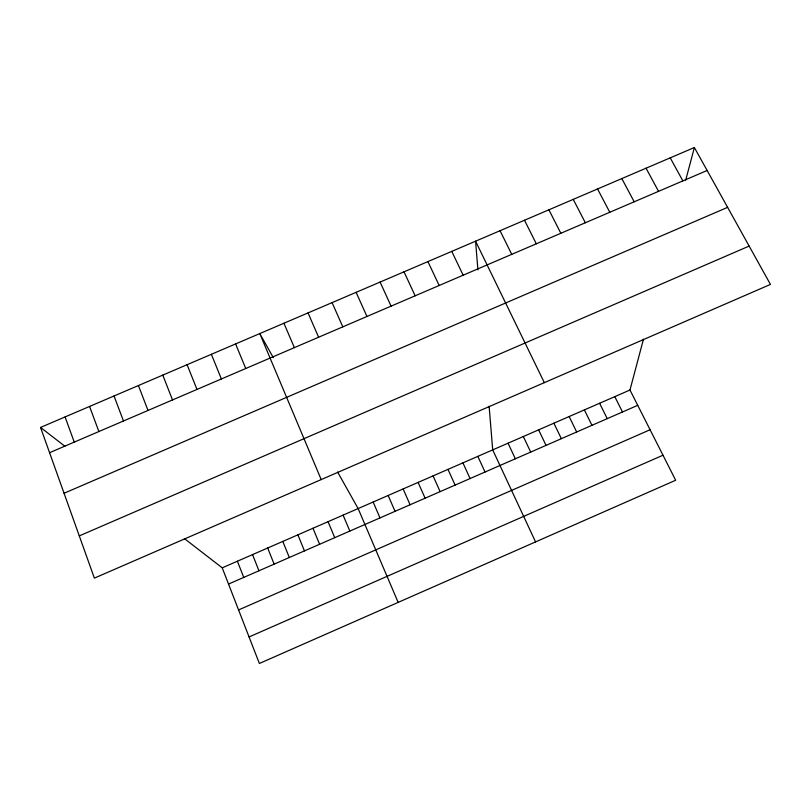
<?xml version="1.0" encoding="UTF-8"?>
<svg xmlns="http://www.w3.org/2000/svg" width="811" height="811" viewBox="0 0 811 811"><rect width="100%" height="100%" fill="white"/><g stroke="black" fill="none" stroke-linecap="round" stroke-linejoin="round"><path stroke-width="1.22" d="M184.411 538.616L222.224 567.832L259.368 663.479L675.664 480.244L629.975 390.02L643.468 339.191M685.7 180.164L694.368 147.521L40.55 427.438L94.37 578.121L770.45 284.418L694.368 147.521M238.576 609.943L650.098 429.749M249.068 636.949L662.992 455.214M222.224 567.832L629.975 390.02M228.52 584.062L637.73 405.328M79.285 535.899L749.141 246.078M64.059 493.26L727.619 207.342M49.572 452.7L707.131 170.492M40.55 427.438L64.91 446.263M273.327 357.671L259.784 333.574L321.207 479.585M337.619 472.053L358.138 508.568L398.16 602.391M670.231 157.851L682.862 180.904M646.053 168.201L658.542 191.345M621.824 178.572L634.192 201.797M597.555 188.963L609.781 212.269M573.245 199.374L585.339 222.761M548.895 209.796L560.847 233.274M614.789 396.64L622.493 411.988M524.494 220.247L536.314 243.807M599.593 403.27L607.236 418.648M500.052 230.709L511.731 254.35M584.376 409.91L591.959 425.319M569.14 416.55L576.672 431.989M544.333 382.64L475.57 241.191L477.922 269.86M553.883 423.2L561.374 438.68M538.616 429.86L546.046 445.371M451.768 251.38L463.162 275.193M523.328 436.531L530.708 452.072M427.914 261.598L439.177 285.492M508.031 443.201L515.35 458.783M535.554 541.91L492.703 449.882L489.124 406.24M404.02 271.827L415.151 295.802M477.821 456.37L485.039 472.022M462.919 462.868L470.076 478.551M380.085 282.066L391.084 306.132M447.996 469.376L455.103 485.09M356.11 292.335L366.967 316.483M433.064 475.895L440.12 491.638M418.111 482.413L425.116 498.197M332.094 302.615L342.81 326.853M403.138 488.942L410.092 504.756M388.155 495.47L395.048 511.325M308.038 312.914L318.611 337.234M373.151 502.019L379.994 517.894M283.931 323.234L294.373 347.635M343.104 515.127L349.835 531.073M328.05 521.686L334.73 537.673M312.975 528.255L319.605 544.272M235.595 343.935L245.763 368.508M297.901 534.834L304.47 550.892M211.367 354.306L221.393 378.96M282.796 541.424L289.314 557.512M267.681 548.013L274.138 564.132M187.098 364.697L196.972 389.442M252.545 554.612L258.952 570.772M237.39 561.222L243.746 577.412M162.778 375.108L172.52 399.935M138.417 385.539L148.018 410.457M114.016 395.981L123.475 420.99M89.575 406.453L98.881 431.543M65.083 416.935L74.247 442.117"/></g></svg>
